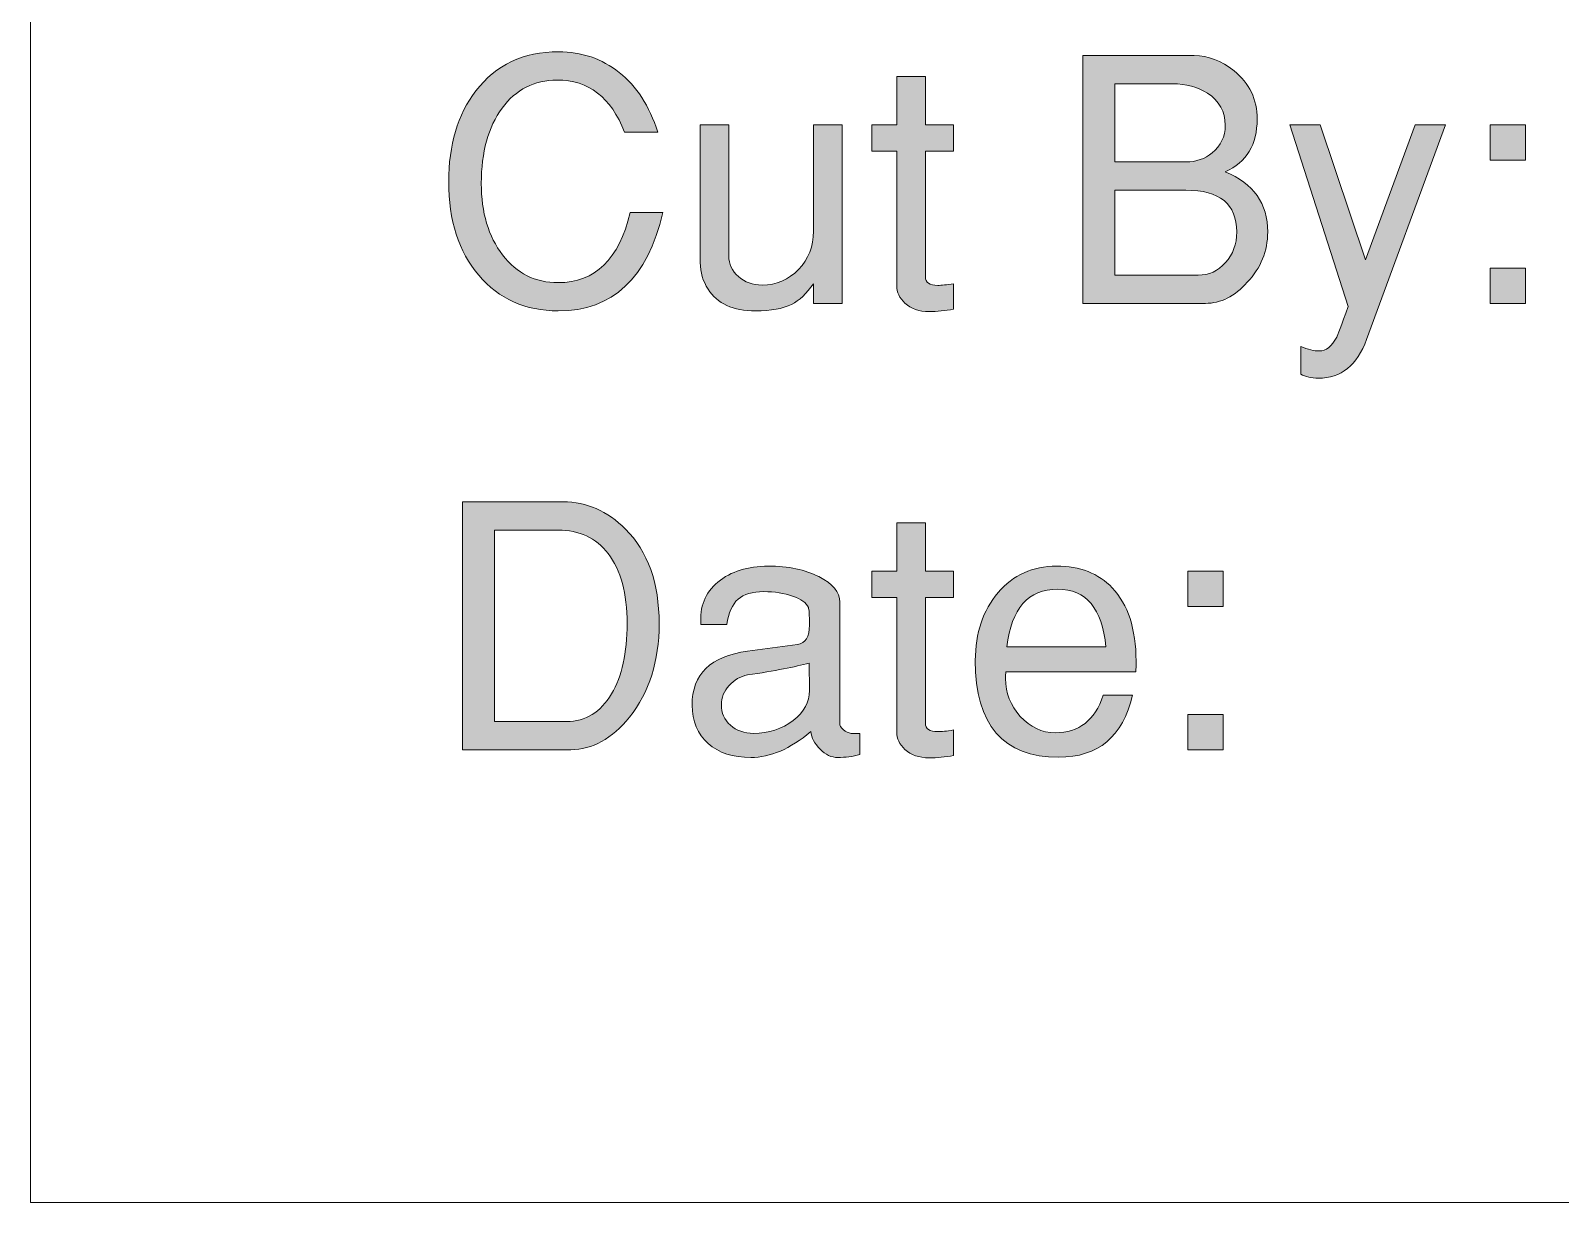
# Model space of a CAD drawing. Header units: inches. Extents: x 0.67 to 3.67, y -4.7 to -0.47.
# Drawn here: x 0.675 to 1.425, y -4.696 to -4.122 of the extents above; entities that cross this region are included whole.
import ezdxf

# ---------------------------------------------------------------- set-up
doc = ezdxf.new("R2010")
doc.units = ezdxf.units.IN
doc.header["$MEASUREMENT"] = 0
doc.layers.add('Layer 1', color=7, linetype='Continuous')

# ---------------------------------------------------------------- blocks, each defined once
blk = doc.blocks.new('block 7')
at = {"layer": 'Layer 1', "color": 7, "lineweight": 5, "true_color": 0xffffff}
for points in [[(3.47598, -2.61557), (0.67493, -2.61557), (0.67493, -4.69627)], [(3.48669, -4.69627), (3.42501, -4.69627), (0.67493, -4.69627)]]:
    blk.add_lwpolyline(points, dxfattribs=at)
blk = doc.blocks.new('block 15')
at = {"layer": 'Layer 1', "true_color": 0xed1f24}
h = blk.add_hatch(color=240, dxfattribs=at)
h.dxf.hatch_style = 2
edge = h.paths.add_edge_path()
edge.add_spline(control_points=[(0.98488, -4.21103), (0.97744, -4.24314), (0.96032, -4.2592), (0.93355, -4.2592), (0.91743, -4.2592), (0.90447, -4.25339), (0.89463, -4.24177), (0.8848, -4.23017), (0.87988, -4.21486), (0.87988, -4.19586), (0.87988, -4.17786), (0.88432, -4.16302), (0.89322, -4.15136), (0.90299, -4.13858), (0.91649, -4.1322), (0.93372, -4.1322), (0.94505, -4.1322), (0.95496, -4.13556), (0.96347, -4.14228), (0.97196, -4.149), (0.97827, -4.15875), (0.98238, -4.17153), (0.98238, -4.17153), (0.96604, -4.17153), (0.96604, -4.17153), (0.95949, -4.15453), (0.94849, -4.14603), (0.93304, -4.14603), (0.92182, -4.14603), (0.91282, -4.15064), (0.90605, -4.15986), (0.89927, -4.16909), (0.89588, -4.18136), (0.89588, -4.1967), (0.89588, -4.21103), (0.89935, -4.22272), (0.9063, -4.23178), (0.91324, -4.24083), (0.92232, -4.24536), (0.93355, -4.24536), (0.95165, -4.24536), (0.96343, -4.23392), (0.96888, -4.21103), (0.96888, -4.21103), (0.98488, -4.21103), (0.98488, -4.21103)], knot_values=[0, 0, 0, 0, 1, 1, 1, 2, 2, 2, 3, 3, 3, 4, 4, 4, 5, 5, 5, 6, 6, 6, 7, 7, 7, 8, 8, 8, 9, 9, 9, 10, 10, 10, 11, 11, 11, 12, 12, 12, 13, 13, 13, 14, 14, 14, 15, 15, 15, 15], degree=3, periodic=1)
h = blk.add_hatch(color=240, dxfattribs=at)
h.dxf.hatch_style = 2
edge = h.paths.add_edge_path()
edge.add_spline(control_points=[(1.28138, -4.22053), (1.28138, -4.22986), (1.27804, -4.23808), (1.27138, -4.24519), (1.26516, -4.25208), (1.25832, -4.25553), (1.25087, -4.25553), (1.25087, -4.25553), (1.19071, -4.25553), (1.19071, -4.25553), (1.19071, -4.25553), (1.19071, -4.13403), (1.19071, -4.13403), (1.19071, -4.13403), (1.24537, -4.13403), (1.24537, -4.13403), (1.25216, -4.13403), (1.25865, -4.13653), (1.26488, -4.14153), (1.27243, -4.14764), (1.27621, -4.15552), (1.27621, -4.1652), (1.27621, -4.17764), (1.27099, -4.18625), (1.26055, -4.19103), (1.27443, -4.1967), (1.28138, -4.20653), (1.28138, -4.22053)], knot_values=[0, 0, 0, 0, 1, 1, 1, 2, 2, 2, 3, 3, 3, 4, 4, 4, 5, 5, 5, 6, 6, 6, 7, 7, 7, 8, 8, 8, 9, 9, 9, 9], degree=3, periodic=1)
edge = h.paths.add_edge_path()
edge.add_spline(control_points=[(1.26055, -4.16819), (1.26055, -4.16153), (1.25766, -4.1563), (1.25188, -4.15253), (1.2471, -4.14942), (1.24138, -4.14786), (1.23471, -4.14786), (1.23471, -4.14786), (1.20638, -4.14786), (1.20638, -4.14786), (1.20638, -4.14786), (1.20638, -4.18619), (1.20638, -4.18619), (1.20638, -4.18619), (1.24138, -4.18619), (1.24138, -4.18619), (1.24626, -4.18619), (1.25054, -4.18469), (1.25421, -4.18169), (1.25843, -4.17825), (1.26055, -4.17375), (1.26055, -4.16819)], knot_values=[0, 0, 0, 0, 1, 1, 1, 2, 2, 2, 3, 3, 3, 4, 4, 4, 5, 5, 5, 6, 6, 6, 7, 7, 7, 7], degree=3, periodic=1)
edge = h.paths.add_edge_path()
edge.add_spline(control_points=[(1.26621, -4.22053), (1.26621, -4.20686), (1.25788, -4.20003), (1.24121, -4.20003), (1.24121, -4.20003), (1.20638, -4.20003), (1.20638, -4.20003), (1.20638, -4.20003), (1.20638, -4.24169), (1.20638, -4.24169), (1.20638, -4.24169), (1.24721, -4.24169), (1.24721, -4.24169), (1.25254, -4.24169), (1.25705, -4.23964), (1.26071, -4.23553), (1.26438, -4.23142), (1.26621, -4.22642), (1.26621, -4.22053)], knot_values=[0, 0, 0, 0, 1, 1, 1, 2, 2, 2, 3, 3, 3, 4, 4, 4, 5, 5, 5, 6, 6, 6, 6], degree=3, periodic=1)
h = blk.add_hatch(color=240, dxfattribs=at)
h.dxf.hatch_style = 2
edge = h.paths.add_edge_path()
edge.add_spline(control_points=[(1.12738, -4.25836), (1.12327, -4.25913), (1.11927, -4.25953), (1.11538, -4.25953), (1.11049, -4.25953), (1.10655, -4.25814), (1.10355, -4.25536), (1.10088, -4.25292), (1.09955, -4.25008), (1.09955, -4.24686), (1.09955, -4.24686), (1.09955, -4.18086), (1.09955, -4.18086), (1.09955, -4.18086), (1.08738, -4.18086), (1.08738, -4.18086), (1.08738, -4.18086), (1.08738, -4.16803), (1.08738, -4.16803), (1.08738, -4.16803), (1.09955, -4.16803), (1.09955, -4.16803), (1.09955, -4.16803), (1.09955, -4.14436), (1.09955, -4.14436), (1.09955, -4.14436), (1.11355, -4.14436), (1.11355, -4.14436), (1.11355, -4.14436), (1.11355, -4.16803), (1.11355, -4.16803), (1.11355, -4.16803), (1.12738, -4.16803), (1.12738, -4.16803), (1.12738, -4.16803), (1.12738, -4.18086), (1.12738, -4.18086), (1.12738, -4.18086), (1.11355, -4.18086), (1.11355, -4.18086), (1.11355, -4.18086), (1.11355, -4.24253), (1.11355, -4.24253), (1.11355, -4.24531), (1.1156, -4.24669), (1.11971, -4.24669), (1.12138, -4.24669), (1.12394, -4.24642), (1.12738, -4.24586), (1.12738, -4.24586), (1.12738, -4.25836), (1.12738, -4.25836)], knot_values=[0, 0, 0, 0, 1, 1, 1, 2, 2, 2, 3, 3, 3, 4, 4, 4, 5, 5, 5, 6, 6, 6, 7, 7, 7, 8, 8, 8, 9, 9, 9, 10, 10, 10, 11, 11, 11, 12, 12, 12, 13, 13, 13, 14, 14, 14, 15, 15, 15, 16, 16, 16, 17, 17, 17, 17], degree=3, periodic=1)
h = blk.add_hatch(color=240, dxfattribs=at)
h.dxf.hatch_style = 2
edge = h.paths.add_edge_path()
edge.add_spline(control_points=[(1.07271, -4.25553), (1.07271, -4.25553), (1.05872, -4.25553), (1.05872, -4.25553), (1.05872, -4.25553), (1.05872, -4.24586), (1.05872, -4.24586), (1.05538, -4.25075), (1.05177, -4.25414), (1.04788, -4.25603), (1.04366, -4.25814), (1.03782, -4.2592), (1.03038, -4.2592), (1.01927, -4.2592), (1.01149, -4.25564), (1.00705, -4.24853), (1.00449, -4.24464), (1.00321, -4.24031), (1.00321, -4.23553), (1.00321, -4.23553), (1.00321, -4.16803), (1.00321, -4.16803), (1.00321, -4.16803), (1.01721, -4.16803), (1.01721, -4.16803), (1.01721, -4.16803), (1.01721, -4.23219), (1.01721, -4.23219), (1.01721, -4.23619), (1.01877, -4.23958), (1.02188, -4.24236), (1.02499, -4.24514), (1.02888, -4.24653), (1.03355, -4.24653), (1.04055, -4.24653), (1.04649, -4.24397), (1.05138, -4.23886), (1.05627, -4.23375), (1.05872, -4.22753), (1.05872, -4.22019), (1.05872, -4.22019), (1.05872, -4.16803), (1.05872, -4.16803), (1.05872, -4.16803), (1.07271, -4.16803), (1.07271, -4.16803), (1.07271, -4.16803), (1.07271, -4.25553), (1.07271, -4.25553)], knot_values=[0, 0, 0, 0, 1, 1, 1, 2, 2, 2, 3, 3, 3, 4, 4, 4, 5, 5, 5, 6, 6, 6, 7, 7, 7, 8, 8, 8, 9, 9, 9, 10, 10, 10, 11, 11, 11, 12, 12, 12, 13, 13, 13, 14, 14, 14, 15, 15, 15, 16, 16, 16, 16], degree=3, periodic=1)
h = blk.add_hatch(color=240, dxfattribs=at)
h.dxf.hatch_style = 2
edge = h.paths.add_edge_path()
edge.add_spline(control_points=[(1.36854, -4.16803), (1.36854, -4.16803), (1.32987, -4.27319), (1.32987, -4.27319), (1.32521, -4.28586), (1.31732, -4.2922), (1.30621, -4.2922), (1.30276, -4.2922), (1.29988, -4.29152), (1.29755, -4.29017), (1.29755, -4.29017), (1.29755, -4.27669), (1.29755, -4.27669), (1.3011, -4.27814), (1.30415, -4.27886), (1.30671, -4.27886), (1.31005, -4.27886), (1.31288, -4.27658), (1.31521, -4.27201), (1.31554, -4.27146), (1.31743, -4.26645), (1.32088, -4.25699), (1.32088, -4.25699), (1.29221, -4.16803), (1.29221, -4.16803), (1.29221, -4.16803), (1.30709, -4.16803), (1.30709, -4.16803), (1.30709, -4.16803), (1.32931, -4.23416), (1.32931, -4.23416), (1.32931, -4.23416), (1.35362, -4.16803), (1.35362, -4.16803), (1.35362, -4.16803), (1.36854, -4.16803), (1.36854, -4.16803)], knot_values=[0, 0, 0, 0, 1, 1, 1, 2, 2, 2, 3, 3, 3, 4, 4, 4, 5, 5, 5, 6, 6, 6, 7, 7, 7, 8, 8, 8, 9, 9, 9, 10, 10, 10, 11, 11, 11, 12, 12, 12, 12], degree=3, periodic=1)
h = blk.add_hatch(color=240, dxfattribs=at)
h.dxf.hatch_style = 2
h.paths.add_polyline_path([(1.40771, -4.18536), (1.39037, -4.18536), (1.39037, -4.16803), (1.40771, -4.16803)])
h.paths.add_polyline_path([(1.40771, -4.25553), (1.39037, -4.25553), (1.39037, -4.23819), (1.40771, -4.23819)])
at = {"layer": 'Layer 1', "lineweight": 0}
for points in [[(1.40771, -4.18536), (1.39037, -4.18536), (1.39037, -4.16803), (1.40771, -4.16803), (1.40771, -4.18536)], [(1.40771, -4.25553), (1.39037, -4.25553), (1.39037, -4.23819), (1.40771, -4.23819), (1.40771, -4.25553)]]:
    blk.add_lwpolyline(points, dxfattribs=at)
for points, knots in [([(0.98488, -4.21103), (0.97744, -4.24314), (0.96032, -4.2592), (0.93355, -4.2592), (0.91743, -4.2592), (0.90447, -4.25339), (0.89463, -4.24177), (0.8848, -4.23017), (0.87988, -4.21486), (0.87988, -4.19586), (0.87988, -4.17786), (0.88432, -4.16302), (0.89322, -4.15136), (0.90299, -4.13858), (0.91649, -4.1322), (0.93372, -4.1322), (0.94505, -4.1322), (0.95496, -4.13556), (0.96347, -4.14228), (0.97196, -4.149), (0.97827, -4.15875), (0.98238, -4.17153), (0.98238, -4.17153), (0.96604, -4.17153), (0.96604, -4.17153), (0.95949, -4.15453), (0.94849, -4.14603), (0.93304, -4.14603), (0.92182, -4.14603), (0.91282, -4.15064), (0.90605, -4.15986), (0.89927, -4.16909), (0.89588, -4.18136), (0.89588, -4.1967), (0.89588, -4.21103), (0.89935, -4.22272), (0.9063, -4.23178), (0.91324, -4.24083), (0.92232, -4.24536), (0.93355, -4.24536), (0.95165, -4.24536), (0.96343, -4.23392), (0.96888, -4.21103), (0.96888, -4.21103), (0.98488, -4.21103), (0.98488, -4.21103)], [0, 0, 0, 0, 1, 1, 1, 2, 2, 2, 3, 3, 3, 4, 4, 4, 5, 5, 5, 6, 6, 6, 7, 7, 7, 8, 8, 8, 9, 9, 9, 10, 10, 10, 11, 11, 11, 12, 12, 12, 13, 13, 13, 14, 14, 14, 15, 15, 15, 15]), ([(1.28138, -4.22053), (1.28138, -4.22986), (1.27804, -4.23808), (1.27138, -4.24519), (1.26516, -4.25208), (1.25832, -4.25553), (1.25087, -4.25553), (1.25087, -4.25553), (1.19071, -4.25553), (1.19071, -4.25553), (1.19071, -4.25553), (1.19071, -4.13403), (1.19071, -4.13403), (1.19071, -4.13403), (1.24537, -4.13403), (1.24537, -4.13403), (1.25216, -4.13403), (1.25865, -4.13653), (1.26488, -4.14153), (1.27243, -4.14764), (1.27621, -4.15552), (1.27621, -4.1652), (1.27621, -4.17764), (1.27099, -4.18625), (1.26055, -4.19103), (1.27443, -4.1967), (1.28138, -4.20653), (1.28138, -4.22053)], [0, 0, 0, 0, 1, 1, 1, 2, 2, 2, 3, 3, 3, 4, 4, 4, 5, 5, 5, 6, 6, 6, 7, 7, 7, 8, 8, 8, 9, 9, 9, 9]), ([(1.12738, -4.25836), (1.12327, -4.25913), (1.11927, -4.25953), (1.11538, -4.25953), (1.11049, -4.25953), (1.10655, -4.25814), (1.10355, -4.25536), (1.10088, -4.25292), (1.09955, -4.25008), (1.09955, -4.24686), (1.09955, -4.24686), (1.09955, -4.18086), (1.09955, -4.18086), (1.09955, -4.18086), (1.08738, -4.18086), (1.08738, -4.18086), (1.08738, -4.18086), (1.08738, -4.16803), (1.08738, -4.16803), (1.08738, -4.16803), (1.09955, -4.16803), (1.09955, -4.16803), (1.09955, -4.16803), (1.09955, -4.14436), (1.09955, -4.14436), (1.09955, -4.14436), (1.11355, -4.14436), (1.11355, -4.14436), (1.11355, -4.14436), (1.11355, -4.16803), (1.11355, -4.16803), (1.11355, -4.16803), (1.12738, -4.16803), (1.12738, -4.16803), (1.12738, -4.16803), (1.12738, -4.18086), (1.12738, -4.18086), (1.12738, -4.18086), (1.11355, -4.18086), (1.11355, -4.18086), (1.11355, -4.18086), (1.11355, -4.24253), (1.11355, -4.24253), (1.11355, -4.24531), (1.1156, -4.24669), (1.11971, -4.24669), (1.12138, -4.24669), (1.12394, -4.24642), (1.12738, -4.24586), (1.12738, -4.24586), (1.12738, -4.25836), (1.12738, -4.25836)], [0, 0, 0, 0, 1, 1, 1, 2, 2, 2, 3, 3, 3, 4, 4, 4, 5, 5, 5, 6, 6, 6, 7, 7, 7, 8, 8, 8, 9, 9, 9, 10, 10, 10, 11, 11, 11, 12, 12, 12, 13, 13, 13, 14, 14, 14, 15, 15, 15, 16, 16, 16, 17, 17, 17, 17]), ([(1.26055, -4.16819), (1.26055, -4.16153), (1.25766, -4.1563), (1.25188, -4.15253), (1.2471, -4.14942), (1.24138, -4.14786), (1.23471, -4.14786), (1.23471, -4.14786), (1.20638, -4.14786), (1.20638, -4.14786), (1.20638, -4.14786), (1.20638, -4.18619), (1.20638, -4.18619), (1.20638, -4.18619), (1.24138, -4.18619), (1.24138, -4.18619), (1.24626, -4.18619), (1.25054, -4.18469), (1.25421, -4.18169), (1.25843, -4.17825), (1.26055, -4.17375), (1.26055, -4.16819)], [0, 0, 0, 0, 1, 1, 1, 2, 2, 2, 3, 3, 3, 4, 4, 4, 5, 5, 5, 6, 6, 6, 7, 7, 7, 7]), ([(1.07271, -4.25553), (1.07271, -4.25553), (1.05872, -4.25553), (1.05872, -4.25553), (1.05872, -4.25553), (1.05872, -4.24586), (1.05872, -4.24586), (1.05538, -4.25075), (1.05177, -4.25414), (1.04788, -4.25603), (1.04366, -4.25814), (1.03782, -4.2592), (1.03038, -4.2592), (1.01927, -4.2592), (1.01149, -4.25564), (1.00705, -4.24853), (1.00449, -4.24464), (1.00321, -4.24031), (1.00321, -4.23553), (1.00321, -4.23553), (1.00321, -4.16803), (1.00321, -4.16803), (1.00321, -4.16803), (1.01721, -4.16803), (1.01721, -4.16803), (1.01721, -4.16803), (1.01721, -4.23219), (1.01721, -4.23219), (1.01721, -4.23619), (1.01877, -4.23958), (1.02188, -4.24236), (1.02499, -4.24514), (1.02888, -4.24653), (1.03355, -4.24653), (1.04055, -4.24653), (1.04649, -4.24397), (1.05138, -4.23886), (1.05627, -4.23375), (1.05872, -4.22753), (1.05872, -4.22019), (1.05872, -4.22019), (1.05872, -4.16803), (1.05872, -4.16803), (1.05872, -4.16803), (1.07271, -4.16803), (1.07271, -4.16803), (1.07271, -4.16803), (1.07271, -4.25553), (1.07271, -4.25553)], [0, 0, 0, 0, 1, 1, 1, 2, 2, 2, 3, 3, 3, 4, 4, 4, 5, 5, 5, 6, 6, 6, 7, 7, 7, 8, 8, 8, 9, 9, 9, 10, 10, 10, 11, 11, 11, 12, 12, 12, 13, 13, 13, 14, 14, 14, 15, 15, 15, 16, 16, 16, 16]), ([(1.36854, -4.16803), (1.36854, -4.16803), (1.32987, -4.27319), (1.32987, -4.27319), (1.32521, -4.28586), (1.31732, -4.2922), (1.30621, -4.2922), (1.30276, -4.2922), (1.29988, -4.29152), (1.29755, -4.29017), (1.29755, -4.29017), (1.29755, -4.27669), (1.29755, -4.27669), (1.3011, -4.27814), (1.30415, -4.27886), (1.30671, -4.27886), (1.31005, -4.27886), (1.31288, -4.27658), (1.31521, -4.27201), (1.31554, -4.27146), (1.31743, -4.26645), (1.32088, -4.25699), (1.32088, -4.25699), (1.29221, -4.16803), (1.29221, -4.16803), (1.29221, -4.16803), (1.30709, -4.16803), (1.30709, -4.16803), (1.30709, -4.16803), (1.32931, -4.23416), (1.32931, -4.23416), (1.32931, -4.23416), (1.35362, -4.16803), (1.35362, -4.16803), (1.35362, -4.16803), (1.36854, -4.16803), (1.36854, -4.16803)], [0, 0, 0, 0, 1, 1, 1, 2, 2, 2, 3, 3, 3, 4, 4, 4, 5, 5, 5, 6, 6, 6, 7, 7, 7, 8, 8, 8, 9, 9, 9, 10, 10, 10, 11, 11, 11, 12, 12, 12, 12]), ([(1.26621, -4.22053), (1.26621, -4.20686), (1.25788, -4.20003), (1.24121, -4.20003), (1.24121, -4.20003), (1.20638, -4.20003), (1.20638, -4.20003), (1.20638, -4.20003), (1.20638, -4.24169), (1.20638, -4.24169), (1.20638, -4.24169), (1.24721, -4.24169), (1.24721, -4.24169), (1.25254, -4.24169), (1.25705, -4.23964), (1.26071, -4.23553), (1.26438, -4.23142), (1.26621, -4.22642), (1.26621, -4.22053)], [0, 0, 0, 0, 1, 1, 1, 2, 2, 2, 3, 3, 3, 4, 4, 4, 5, 5, 5, 6, 6, 6, 6])]:
    blk.add_open_spline(points, degree=3, knots=knots, dxfattribs=at)
blk = doc.blocks.new('block 17')
at = {"layer": 'Layer 1', "true_color": 0xed1f24}
h = blk.add_hatch(color=240, dxfattribs=at)
h.dxf.hatch_style = 2
edge = h.paths.add_edge_path()
edge.add_spline(control_points=[(0.98305, -4.4125), (0.98305, -4.43094), (0.97821, -4.44622), (0.96855, -4.45833), (0.95988, -4.469), (0.95027, -4.47433), (0.93971, -4.47433), (0.93971, -4.47433), (0.88671, -4.47433), (0.88671, -4.47433), (0.88671, -4.47433), (0.88671, -4.35283), (0.88671, -4.35283), (0.88671, -4.35283), (0.93605, -4.35283), (0.93605, -4.35283), (0.94749, -4.35283), (0.95766, -4.35728), (0.96655, -4.36616), (0.97755, -4.37716), (0.98305, -4.39261), (0.98305, -4.4125)], knot_values=[0, 0, 0, 0, 1, 1, 1, 2, 2, 2, 3, 3, 3, 4, 4, 4, 5, 5, 5, 6, 6, 6, 7, 7, 7, 7], degree=3, periodic=1)
edge = h.paths.add_edge_path()
edge.add_spline(control_points=[(0.96738, -4.4125), (0.96738, -4.39772), (0.96427, -4.38628), (0.95805, -4.37817), (0.95205, -4.3705), (0.94388, -4.36667), (0.93355, -4.36667), (0.93355, -4.36667), (0.90238, -4.36667), (0.90238, -4.36667), (0.90238, -4.36667), (0.90238, -4.4605), (0.90238, -4.4605), (0.90238, -4.4605), (0.93772, -4.4605), (0.93772, -4.4605), (0.94705, -4.4605), (0.95438, -4.456), (0.95972, -4.447), (0.96482, -4.43833), (0.96738, -4.42683), (0.96738, -4.4125)], knot_values=[0, 0, 0, 0, 1, 1, 1, 2, 2, 2, 3, 3, 3, 4, 4, 4, 5, 5, 5, 6, 6, 6, 7, 7, 7, 7], degree=3, periodic=1)
h = blk.add_hatch(color=240, dxfattribs=at)
h.dxf.hatch_style = 2
edge = h.paths.add_edge_path()
edge.add_spline(control_points=[(1.12738, -4.47717), (1.12327, -4.47794), (1.11927, -4.47833), (1.11538, -4.47833), (1.11049, -4.47833), (1.10655, -4.47694), (1.10355, -4.47416), (1.10088, -4.47172), (1.09955, -4.46889), (1.09955, -4.46566), (1.09955, -4.46566), (1.09955, -4.39966), (1.09955, -4.39966), (1.09955, -4.39966), (1.08738, -4.39966), (1.08738, -4.39966), (1.08738, -4.39966), (1.08738, -4.38683), (1.08738, -4.38683), (1.08738, -4.38683), (1.09955, -4.38683), (1.09955, -4.38683), (1.09955, -4.38683), (1.09955, -4.36317), (1.09955, -4.36317), (1.09955, -4.36317), (1.11355, -4.36317), (1.11355, -4.36317), (1.11355, -4.36317), (1.11355, -4.38683), (1.11355, -4.38683), (1.11355, -4.38683), (1.12738, -4.38683), (1.12738, -4.38683), (1.12738, -4.38683), (1.12738, -4.39966), (1.12738, -4.39966), (1.12738, -4.39966), (1.11355, -4.39966), (1.11355, -4.39966), (1.11355, -4.39966), (1.11355, -4.46133), (1.11355, -4.46133), (1.11355, -4.46411), (1.1156, -4.46549), (1.11971, -4.46549), (1.12138, -4.46549), (1.12394, -4.46522), (1.12738, -4.46467), (1.12738, -4.46467), (1.12738, -4.47717), (1.12738, -4.47717)], knot_values=[0, 0, 0, 0, 1, 1, 1, 2, 2, 2, 3, 3, 3, 4, 4, 4, 5, 5, 5, 6, 6, 6, 7, 7, 7, 8, 8, 8, 9, 9, 9, 10, 10, 10, 11, 11, 11, 12, 12, 12, 13, 13, 13, 14, 14, 14, 15, 15, 15, 16, 16, 16, 17, 17, 17, 17], degree=3, periodic=1)
h = blk.add_hatch(color=240, dxfattribs=at)
h.dxf.hatch_style = 2
edge = h.paths.add_edge_path()
edge.add_spline(control_points=[(1.08138, -4.4767), (1.07794, -4.47767), (1.07433, -4.47816), (1.07055, -4.47816), (1.06755, -4.47816), (1.06468, -4.4768), (1.06196, -4.47408), (1.05924, -4.47136), (1.05771, -4.4685), (1.05738, -4.46549), (1.04727, -4.47394), (1.03749, -4.47816), (1.02805, -4.47816), (1.01927, -4.47816), (1.01227, -4.47588), (1.00705, -4.47132), (1.00182, -4.46676), (0.99921, -4.46046), (0.99921, -4.45245), (0.99921, -4.4373), (1.00825, -4.42851), (1.02631, -4.42606), (1.02631, -4.42606), (1.0509, -4.42272), (1.0509, -4.42272), (1.05478, -4.42216), (1.05672, -4.41899), (1.05672, -4.4132), (1.05672, -4.4083), (1.05655, -4.40546), (1.05622, -4.40468), (1.05522, -4.40234), (1.05264, -4.40045), (1.04849, -4.399), (1.04433, -4.39756), (1.0396, -4.39683), (1.03429, -4.39683), (1.02875, -4.39683), (1.02456, -4.39808), (1.02174, -4.40058), (1.01891, -4.40308), (1.01706, -4.40722), (1.01617, -4.413), (1.01617, -4.413), (1.00355, -4.413), (1.00355, -4.413), (1.00277, -4.40433), (1.00555, -4.39739), (1.01188, -4.39216), (1.01822, -4.38694), (1.02644, -4.38433), (1.03655, -4.38433), (1.04633, -4.38433), (1.0546, -4.38605), (1.06138, -4.3895), (1.06816, -4.39294), (1.07155, -4.39711), (1.07155, -4.402), (1.07155, -4.402), (1.07155, -4.46116), (1.07155, -4.46116), (1.07155, -4.46239), (1.07213, -4.4635), (1.0733, -4.4645), (1.07446, -4.46549), (1.07577, -4.46611), (1.07722, -4.46633), (1.07832, -4.46644), (1.07971, -4.46644), (1.08138, -4.46633), (1.08138, -4.46633), (1.08138, -4.4767), (1.08138, -4.4767)], knot_values=[0, 0, 0, 0, 1, 1, 1, 2, 2, 2, 3, 3, 3, 4, 4, 4, 5, 5, 5, 6, 6, 6, 7, 7, 7, 8, 8, 8, 9, 9, 9, 10, 10, 10, 11, 11, 11, 12, 12, 12, 13, 13, 13, 14, 14, 14, 15, 15, 15, 16, 16, 16, 17, 17, 17, 18, 18, 18, 19, 19, 19, 20, 20, 20, 21, 21, 21, 22, 22, 22, 23, 23, 23, 24, 24, 24, 24], degree=3, periodic=1)
edge = h.paths.add_edge_path()
edge.add_spline(control_points=[(1.05672, -4.44539), (1.05672, -4.44539), (1.05655, -4.43183), (1.05655, -4.43183), (1.04985, -4.43373), (1.03979, -4.43568), (1.0264, -4.4377), (1.02288, -4.43837), (1.01986, -4.4401), (1.01733, -4.44288), (1.01481, -4.44568), (1.01355, -4.44881), (1.01355, -4.45226), (1.01355, -4.45629), (1.01503, -4.45964), (1.018, -4.46231), (1.02096, -4.46499), (1.02475, -4.46633), (1.02936, -4.46633), (1.03683, -4.46633), (1.04329, -4.46421), (1.04873, -4.45997), (1.05417, -4.45572), (1.05682, -4.45087), (1.05672, -4.44539)], knot_values=[0, 0, 0, 0, 1, 1, 1, 2, 2, 2, 3, 3, 3, 4, 4, 4, 5, 5, 5, 6, 6, 6, 7, 7, 7, 8, 8, 8, 8], degree=3, periodic=1)
h = blk.add_hatch(color=240, dxfattribs=at)
h.dxf.hatch_style = 2
edge = h.paths.add_edge_path()
edge.add_spline(control_points=[(1.21688, -4.431), (1.21688, -4.43311), (1.21682, -4.43483), (1.21671, -4.43616), (1.21671, -4.43616), (1.15304, -4.43616), (1.15304, -4.43616), (1.15293, -4.43694), (1.15288, -4.43806), (1.15288, -4.4395), (1.15288, -4.4465), (1.15529, -4.45266), (1.16011, -4.458), (1.16493, -4.46333), (1.17066, -4.466), (1.17731, -4.466), (1.18884, -4.466), (1.19665, -4.45989), (1.20075, -4.44767), (1.20075, -4.44767), (1.21505, -4.44767), (1.21505, -4.44767), (1.21038, -4.46789), (1.19832, -4.478), (1.17888, -4.478), (1.15165, -4.478), (1.13805, -4.46222), (1.13805, -4.43066), (1.13805, -4.41711), (1.14176, -4.406), (1.14921, -4.39733), (1.15666, -4.38867), (1.16621, -4.38433), (1.17788, -4.38433), (1.18932, -4.38433), (1.19843, -4.38789), (1.20521, -4.395), (1.21288, -4.40311), (1.21677, -4.41511), (1.21688, -4.431)], knot_values=[0, 0, 0, 0, 1, 1, 1, 2, 2, 2, 3, 3, 3, 4, 4, 4, 5, 5, 5, 6, 6, 6, 7, 7, 7, 8, 8, 8, 9, 9, 9, 10, 10, 10, 11, 11, 11, 12, 12, 12, 13, 13, 13, 13], degree=3, periodic=1)
edge = h.paths.add_edge_path()
edge.add_spline(control_points=[(1.20205, -4.42383), (1.20026, -4.40506), (1.1924, -4.39566), (1.17847, -4.39566), (1.16397, -4.39566), (1.15566, -4.40506), (1.15354, -4.42383), (1.15354, -4.42383), (1.20205, -4.42383), (1.20205, -4.42383)], knot_values=[0, 0, 0, 0, 1, 1, 1, 2, 2, 2, 3, 3, 3, 3], degree=3, periodic=1)
h = blk.add_hatch(color=240, dxfattribs=at)
h.dxf.hatch_style = 2
h.paths.add_polyline_path([(1.25954, -4.40417), (1.24221, -4.40417), (1.24221, -4.38683), (1.25954, -4.38683)])
h.paths.add_polyline_path([(1.25954, -4.47433), (1.24221, -4.47433), (1.24221, -4.457), (1.25954, -4.457)])
at = {"layer": 'Layer 1', "lineweight": 0}
for points in [[(1.25954, -4.40417), (1.24221, -4.40417), (1.24221, -4.38683), (1.25954, -4.38683), (1.25954, -4.40417)], [(1.25954, -4.47433), (1.24221, -4.47433), (1.24221, -4.457), (1.25954, -4.457), (1.25954, -4.47433)]]:
    blk.add_lwpolyline(points, dxfattribs=at)
for points, knots in [([(0.98305, -4.4125), (0.98305, -4.43094), (0.97821, -4.44622), (0.96855, -4.45833), (0.95988, -4.469), (0.95027, -4.47433), (0.93971, -4.47433), (0.93971, -4.47433), (0.88671, -4.47433), (0.88671, -4.47433), (0.88671, -4.47433), (0.88671, -4.35283), (0.88671, -4.35283), (0.88671, -4.35283), (0.93605, -4.35283), (0.93605, -4.35283), (0.94749, -4.35283), (0.95766, -4.35728), (0.96655, -4.36616), (0.97755, -4.37716), (0.98305, -4.39261), (0.98305, -4.4125)], [0, 0, 0, 0, 1, 1, 1, 2, 2, 2, 3, 3, 3, 4, 4, 4, 5, 5, 5, 6, 6, 6, 7, 7, 7, 7]), ([(1.12738, -4.47717), (1.12327, -4.47794), (1.11927, -4.47833), (1.11538, -4.47833), (1.11049, -4.47833), (1.10655, -4.47694), (1.10355, -4.47416), (1.10088, -4.47172), (1.09955, -4.46889), (1.09955, -4.46566), (1.09955, -4.46566), (1.09955, -4.39966), (1.09955, -4.39966), (1.09955, -4.39966), (1.08738, -4.39966), (1.08738, -4.39966), (1.08738, -4.39966), (1.08738, -4.38683), (1.08738, -4.38683), (1.08738, -4.38683), (1.09955, -4.38683), (1.09955, -4.38683), (1.09955, -4.38683), (1.09955, -4.36317), (1.09955, -4.36317), (1.09955, -4.36317), (1.11355, -4.36317), (1.11355, -4.36317), (1.11355, -4.36317), (1.11355, -4.38683), (1.11355, -4.38683), (1.11355, -4.38683), (1.12738, -4.38683), (1.12738, -4.38683), (1.12738, -4.38683), (1.12738, -4.39966), (1.12738, -4.39966), (1.12738, -4.39966), (1.11355, -4.39966), (1.11355, -4.39966), (1.11355, -4.39966), (1.11355, -4.46133), (1.11355, -4.46133), (1.11355, -4.46411), (1.1156, -4.46549), (1.11971, -4.46549), (1.12138, -4.46549), (1.12394, -4.46522), (1.12738, -4.46467), (1.12738, -4.46467), (1.12738, -4.47717), (1.12738, -4.47717)], [0, 0, 0, 0, 1, 1, 1, 2, 2, 2, 3, 3, 3, 4, 4, 4, 5, 5, 5, 6, 6, 6, 7, 7, 7, 8, 8, 8, 9, 9, 9, 10, 10, 10, 11, 11, 11, 12, 12, 12, 13, 13, 13, 14, 14, 14, 15, 15, 15, 16, 16, 16, 17, 17, 17, 17]), ([(0.96738, -4.4125), (0.96738, -4.39772), (0.96427, -4.38628), (0.95805, -4.37817), (0.95205, -4.3705), (0.94388, -4.36667), (0.93355, -4.36667), (0.93355, -4.36667), (0.90238, -4.36667), (0.90238, -4.36667), (0.90238, -4.36667), (0.90238, -4.4605), (0.90238, -4.4605), (0.90238, -4.4605), (0.93772, -4.4605), (0.93772, -4.4605), (0.94705, -4.4605), (0.95438, -4.456), (0.95972, -4.447), (0.96482, -4.43833), (0.96738, -4.42683), (0.96738, -4.4125)], [0, 0, 0, 0, 1, 1, 1, 2, 2, 2, 3, 3, 3, 4, 4, 4, 5, 5, 5, 6, 6, 6, 7, 7, 7, 7]), ([(1.08138, -4.4767), (1.07794, -4.47767), (1.07433, -4.47816), (1.07055, -4.47816), (1.06755, -4.47816), (1.06468, -4.4768), (1.06196, -4.47408), (1.05924, -4.47136), (1.05771, -4.4685), (1.05738, -4.46549), (1.04727, -4.47394), (1.03749, -4.47816), (1.02805, -4.47816), (1.01927, -4.47816), (1.01227, -4.47588), (1.00705, -4.47132), (1.00182, -4.46676), (0.99921, -4.46046), (0.99921, -4.45245), (0.99921, -4.4373), (1.00825, -4.42851), (1.02631, -4.42606), (1.02631, -4.42606), (1.0509, -4.42272), (1.0509, -4.42272), (1.05478, -4.42216), (1.05672, -4.41899), (1.05672, -4.4132), (1.05672, -4.4083), (1.05655, -4.40546), (1.05622, -4.40468), (1.05522, -4.40234), (1.05264, -4.40045), (1.04849, -4.399), (1.04433, -4.39756), (1.0396, -4.39683), (1.03429, -4.39683), (1.02875, -4.39683), (1.02456, -4.39808), (1.02174, -4.40058), (1.01891, -4.40308), (1.01706, -4.40722), (1.01617, -4.413), (1.01617, -4.413), (1.00355, -4.413), (1.00355, -4.413), (1.00277, -4.40433), (1.00555, -4.39739), (1.01188, -4.39216), (1.01822, -4.38694), (1.02644, -4.38433), (1.03655, -4.38433), (1.04633, -4.38433), (1.0546, -4.38605), (1.06138, -4.3895), (1.06816, -4.39294), (1.07155, -4.39711), (1.07155, -4.402), (1.07155, -4.402), (1.07155, -4.46116), (1.07155, -4.46116), (1.07155, -4.46239), (1.07213, -4.4635), (1.0733, -4.4645), (1.07446, -4.46549), (1.07577, -4.46611), (1.07722, -4.46633), (1.07832, -4.46644), (1.07971, -4.46644), (1.08138, -4.46633), (1.08138, -4.46633), (1.08138, -4.4767), (1.08138, -4.4767)], [0, 0, 0, 0, 1, 1, 1, 2, 2, 2, 3, 3, 3, 4, 4, 4, 5, 5, 5, 6, 6, 6, 7, 7, 7, 8, 8, 8, 9, 9, 9, 10, 10, 10, 11, 11, 11, 12, 12, 12, 13, 13, 13, 14, 14, 14, 15, 15, 15, 16, 16, 16, 17, 17, 17, 18, 18, 18, 19, 19, 19, 20, 20, 20, 21, 21, 21, 22, 22, 22, 23, 23, 23, 24, 24, 24, 24]), ([(1.21688, -4.431), (1.21688, -4.43311), (1.21682, -4.43483), (1.21671, -4.43616), (1.21671, -4.43616), (1.15304, -4.43616), (1.15304, -4.43616), (1.15293, -4.43694), (1.15288, -4.43806), (1.15288, -4.4395), (1.15288, -4.4465), (1.15529, -4.45266), (1.16011, -4.458), (1.16493, -4.46333), (1.17066, -4.466), (1.17731, -4.466), (1.18884, -4.466), (1.19665, -4.45989), (1.20075, -4.44767), (1.20075, -4.44767), (1.21505, -4.44767), (1.21505, -4.44767), (1.21038, -4.46789), (1.19832, -4.478), (1.17888, -4.478), (1.15165, -4.478), (1.13805, -4.46222), (1.13805, -4.43066), (1.13805, -4.41711), (1.14176, -4.406), (1.14921, -4.39733), (1.15666, -4.38867), (1.16621, -4.38433), (1.17788, -4.38433), (1.18932, -4.38433), (1.19843, -4.38789), (1.20521, -4.395), (1.21288, -4.40311), (1.21677, -4.41511), (1.21688, -4.431)], [0, 0, 0, 0, 1, 1, 1, 2, 2, 2, 3, 3, 3, 4, 4, 4, 5, 5, 5, 6, 6, 6, 7, 7, 7, 8, 8, 8, 9, 9, 9, 10, 10, 10, 11, 11, 11, 12, 12, 12, 13, 13, 13, 13]), ([(1.20205, -4.42383), (1.20026, -4.40506), (1.1924, -4.39566), (1.17847, -4.39566), (1.16397, -4.39566), (1.15566, -4.40506), (1.15354, -4.42383), (1.15354, -4.42383), (1.20205, -4.42383), (1.20205, -4.42383)], [0, 0, 0, 0, 1, 1, 1, 2, 2, 2, 3, 3, 3, 3]), ([(1.05672, -4.44539), (1.05672, -4.44539), (1.05655, -4.43183), (1.05655, -4.43183), (1.04985, -4.43373), (1.03979, -4.43568), (1.0264, -4.4377), (1.02288, -4.43837), (1.01986, -4.4401), (1.01733, -4.44288), (1.01481, -4.44568), (1.01355, -4.44881), (1.01355, -4.45226), (1.01355, -4.45629), (1.01503, -4.45964), (1.018, -4.46231), (1.02096, -4.46499), (1.02475, -4.46633), (1.02936, -4.46633), (1.03683, -4.46633), (1.04329, -4.46421), (1.04873, -4.45997), (1.05417, -4.45572), (1.05682, -4.45087), (1.05672, -4.44539)], [0, 0, 0, 0, 1, 1, 1, 2, 2, 2, 3, 3, 3, 4, 4, 4, 5, 5, 5, 6, 6, 6, 7, 7, 7, 8, 8, 8, 8])]:
    blk.add_open_spline(points, degree=3, knots=knots, dxfattribs=at)
blk = doc.blocks.new('block 8')
at = {"layer": 'Layer 1'}
for name in ['block 15', 'block 17']:
    blk.add_blockref(name, (0, 0), dxfattribs=at)
blk = doc.blocks.new('block 6')
at = {"layer": 'Layer 1'}
for name in ['block 7', 'block 8']:
    blk.add_blockref(name, (0, 0), dxfattribs=at)

msp = doc.modelspace()

# ---------------------------------------------------------------- block references
at = {"layer": 'Layer 1'}
msp.add_blockref('block 6', (0, 0), dxfattribs=at)

doc.saveas('drawing.dxf')
